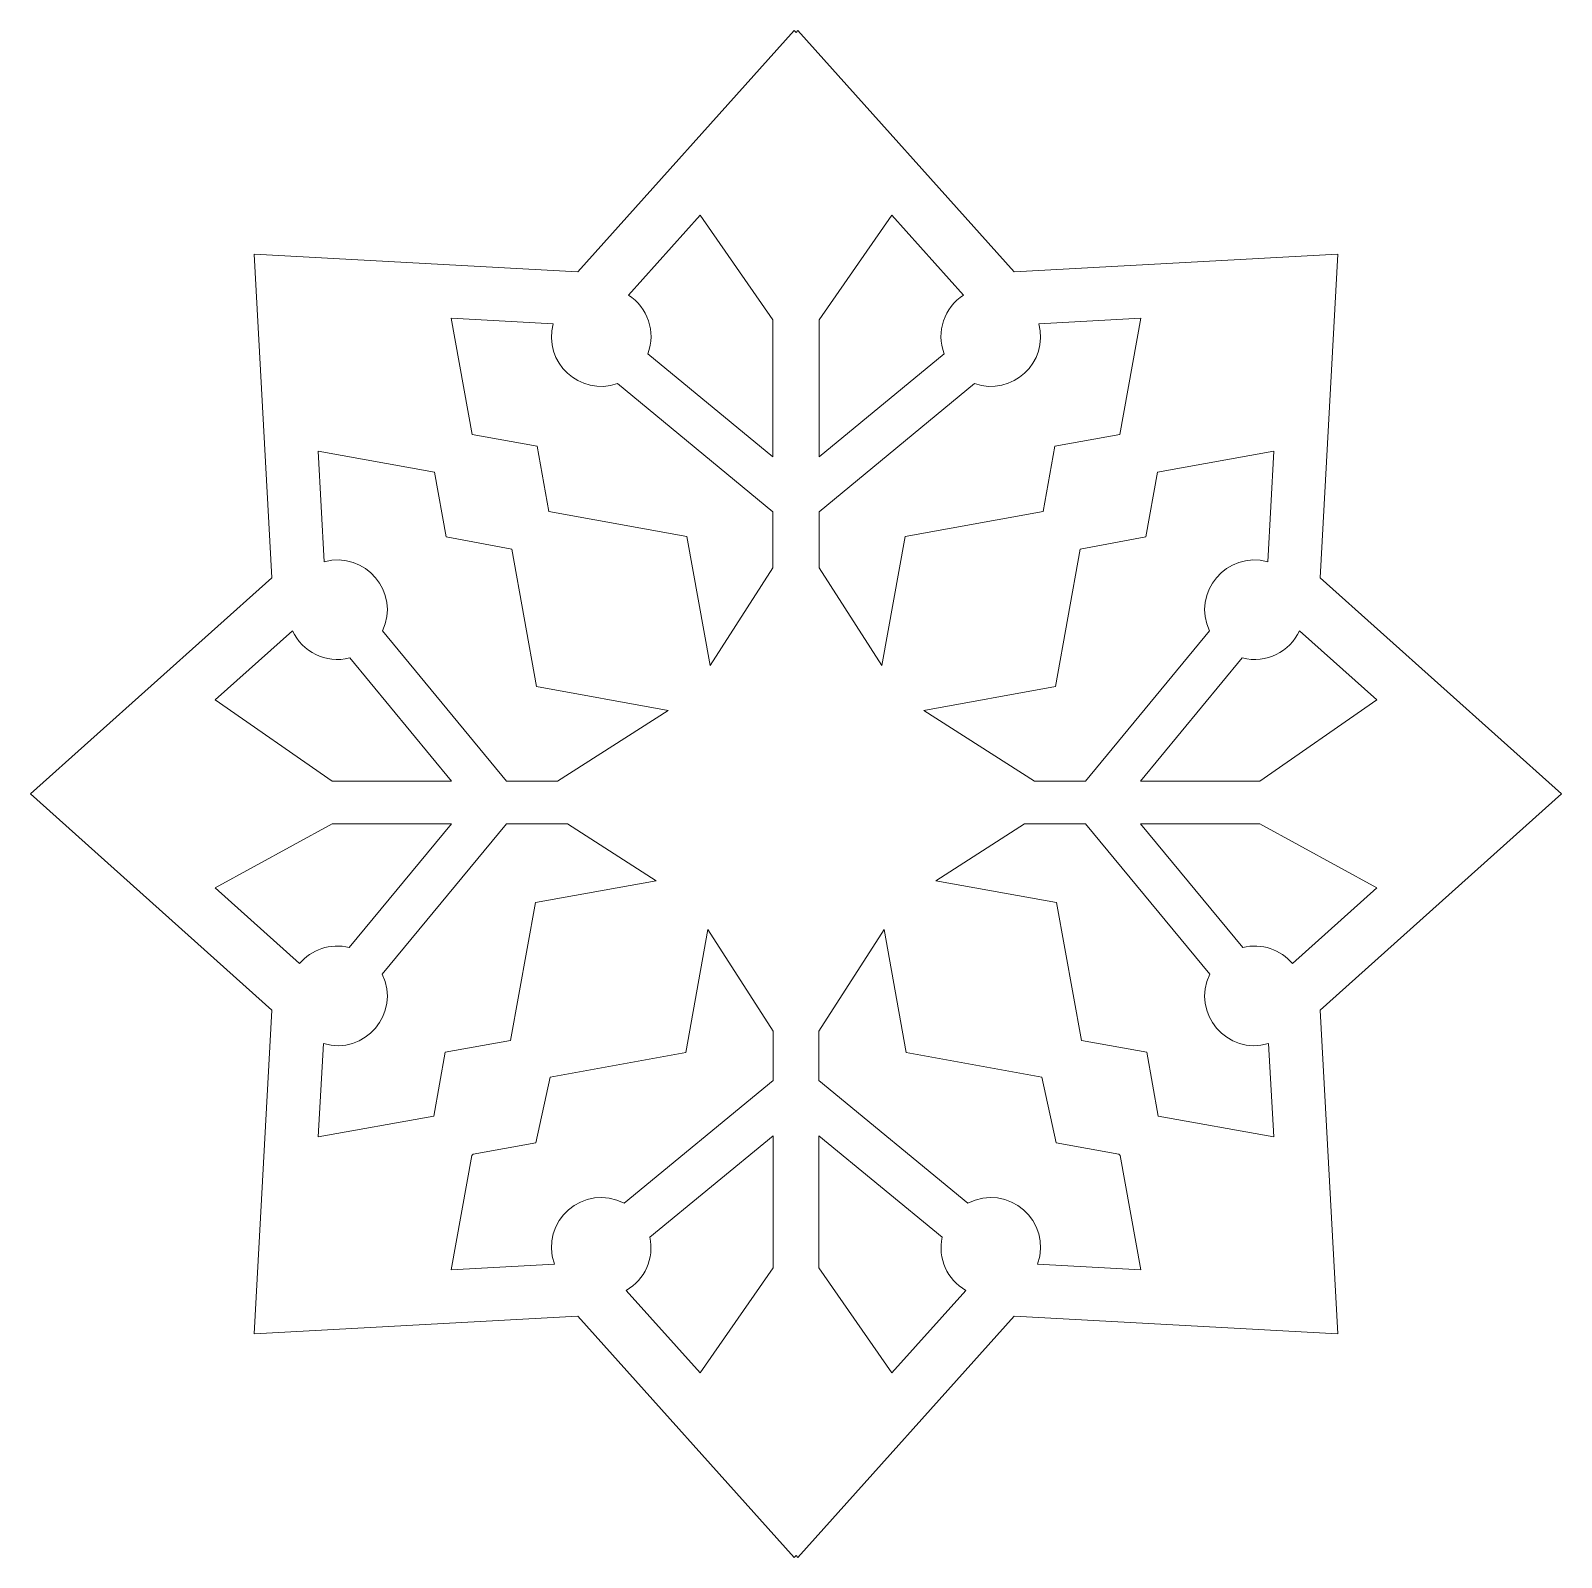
# Model space of a CAD drawing. Header units: inches. Extents: x 0.05 to 4.05, y 0.05 to 4.05.
import ezdxf

# ---------------------------------------------------------------- set-up
doc = ezdxf.new("R2010")
doc.units = ezdxf.units.IN
doc.header["$MEASUREMENT"] = 0
doc.layers.add('_U+0421_U+043B_U+043E_U+0439 1', color=7, linetype='Continuous')

msp = doc.modelspace()

# ---------------------------------------------------------------- linework, layer by layer
at = {"layer": '_U+0421_U+043B_U+043E_U+0439 1', "color": 12, "lineweight": 9, "true_color": 0xe30613}
msp.add_lwpolyline([(2.05, 4.0414), (2.0454, 4.0465), (1.4798, 3.4155), (0.6336, 3.4618), (0.6799, 2.6156), (0.0488, 2.05), (0.6799, 1.4844), (0.6336, 0.6382), (1.4798, 0.6845), (2.0454, 0.0535), (2.05, 0.0586), (2.0546, 0.0535), (2.6202, 0.6845), (3.4664, 0.6382), (3.4201, 1.4844), (4.0512, 2.05), (3.4201, 2.6156), (3.4664, 3.4618), (2.6202, 3.4155), (2.0546, 4.0465), (2.05, 4.0414)], dxfattribs=at)
for points, knots in [([(1.7995, 3.5642), (1.7995, 3.5642), (1.9898, 3.2901), (1.9898, 3.2901), (1.9898, 3.2901), (1.9898, 2.9321), (1.9898, 2.9321), (1.9898, 2.9321), (1.6629, 3.2016), (1.6629, 3.2016), (1.6841, 3.2595), (1.662, 3.3222), (1.6121, 3.355), (1.6121, 3.355), (1.7995, 3.5642), (1.7995, 3.5642)], [0, 0, 0, 0, 1, 1, 1, 2, 2, 2, 3, 3, 3, 4, 4, 4, 5, 5, 5, 5]), ([(2.4879, 3.355), (2.438, 3.3222), (2.4159, 3.2595), (2.4371, 3.2016), (2.4371, 3.2016), (2.1102, 2.9321), (2.1102, 2.9321), (2.1102, 2.9321), (2.1102, 3.2901), (2.1102, 3.2901), (2.1102, 3.2901), (2.3005, 3.5642), (2.3005, 3.5642), (2.3005, 3.5642), (2.4879, 3.355), (2.4879, 3.355)], [0, 0, 0, 0, 1, 1, 1, 2, 2, 2, 3, 3, 3, 4, 4, 4, 5, 5, 5, 5]), ([(1.4151, 3.2799), (1.3879, 3.1784), (1.4853, 3.0893), (1.5833, 3.1232), (1.5833, 3.1232), (1.9898, 2.7881), (1.9898, 2.7881), (1.9898, 2.7881), (1.9898, 2.6419), (1.9898, 2.6419), (1.9898, 2.6419), (1.8255, 2.3858), (1.8255, 2.3858), (1.8255, 2.3858), (1.7645, 2.7238), (1.7645, 2.7238), (1.7645, 2.7238), (1.4038, 2.7889), (1.4038, 2.7889), (1.4038, 2.7889), (1.373, 2.9597), (1.373, 2.9597), (1.373, 2.9597), (1.2034, 2.9903), (1.2034, 2.9903), (1.2034, 2.9903), (1.1486, 3.2945), (1.1486, 3.2945), (1.1486, 3.2945), (1.4151, 3.2799), (1.4151, 3.2799)], [0, 0, 0, 0, 1, 1, 1, 2, 2, 2, 3, 3, 3, 4, 4, 4, 5, 5, 5, 6, 6, 6, 7, 7, 7, 8, 8, 8, 9, 9, 9, 10, 10, 10, 10]), ([(2.9515, 3.2945), (2.9515, 3.2945), (2.8966, 2.9903), (2.8966, 2.9903), (2.8966, 2.9903), (2.727, 2.9597), (2.727, 2.9597), (2.727, 2.9597), (2.6962, 2.7889), (2.6962, 2.7889), (2.6962, 2.7889), (2.3355, 2.7238), (2.3355, 2.7238), (2.3355, 2.7238), (2.2745, 2.3858), (2.2745, 2.3858), (2.2745, 2.3858), (2.1102, 2.6419), (2.1102, 2.6419), (2.1102, 2.6419), (2.1102, 2.7881), (2.1102, 2.7881), (2.1102, 2.7881), (2.5167, 3.1232), (2.5167, 3.1232), (2.6147, 3.0893), (2.7121, 3.1784), (2.6849, 3.2799), (2.6849, 3.2799), (2.9515, 3.2945), (2.9515, 3.2945)], [0, 0, 0, 0, 1, 1, 1, 2, 2, 2, 3, 3, 3, 4, 4, 4, 5, 5, 5, 6, 6, 6, 7, 7, 7, 8, 8, 8, 9, 9, 9, 10, 10, 10, 10]), ([(1.1051, 2.892), (1.1051, 2.892), (1.1357, 2.7224), (1.1357, 2.7224), (1.1357, 2.7224), (1.3067, 2.6906), (1.3067, 2.6906), (1.3067, 2.6906), (1.3716, 2.3309), (1.3716, 2.3309), (1.3716, 2.3309), (1.7157, 2.2688), (1.7157, 2.2688), (1.7157, 2.2688), (1.4265, 2.0833), (1.4265, 2.0833), (1.4265, 2.0833), (1.2929, 2.0833), (1.2929, 2.0833), (1.2929, 2.0833), (0.9688, 2.4764), (0.9688, 2.4764), (1.0163, 2.5769), (0.9239, 2.6868), (0.8167, 2.6574), (0.8167, 2.6574), (0.8009, 2.9469), (0.8009, 2.9469), (0.8009, 2.9469), (1.1051, 2.892), (1.1051, 2.892)], [0, 0, 0, 0, 1, 1, 1, 2, 2, 2, 3, 3, 3, 4, 4, 4, 5, 5, 5, 6, 6, 6, 7, 7, 7, 8, 8, 8, 9, 9, 9, 10, 10, 10, 10]), ([(3.2991, 2.9469), (3.2991, 2.9469), (3.2833, 2.6573), (3.2833, 2.6573), (3.1761, 2.6868), (3.0837, 2.5768), (3.1312, 2.4764), (3.1312, 2.4764), (2.8071, 2.0832), (2.8071, 2.0832), (2.8071, 2.0832), (2.6735, 2.0832), (2.6735, 2.0832), (2.6735, 2.0832), (2.3843, 2.2688), (2.3843, 2.2688), (2.3843, 2.2688), (2.7284, 2.3309), (2.7284, 2.3309), (2.7284, 2.3309), (2.7933, 2.6906), (2.7933, 2.6906), (2.7933, 2.6906), (2.9643, 2.7224), (2.9643, 2.7224), (2.9643, 2.7224), (2.9949, 2.892), (2.9949, 2.892), (2.9949, 2.892), (3.2991, 2.9469), (3.2991, 2.9469)], [0, 0, 0, 0, 1, 1, 1, 2, 2, 2, 3, 3, 3, 4, 4, 4, 5, 5, 5, 6, 6, 6, 7, 7, 7, 8, 8, 8, 9, 9, 9, 10, 10, 10, 10]), ([(0.7333, 2.477), (0.759, 2.422), (0.8203, 2.39), (0.8831, 2.4058), (0.8831, 2.4058), (1.1489, 2.0832), (1.1489, 2.0832), (1.1489, 2.0832), (0.8375, 2.0832), (0.8375, 2.0832), (0.8375, 2.0832), (0.5312, 2.2959), (0.5312, 2.2959), (0.5312, 2.2959), (0.7333, 2.477), (0.7333, 2.477)], [0, 0, 0, 0, 1, 1, 1, 2, 2, 2, 3, 3, 3, 4, 4, 4, 5, 5, 5, 5]), ([(3.5688, 2.2959), (3.5688, 2.2959), (3.2625, 2.0832), (3.2625, 2.0832), (3.2625, 2.0832), (2.9511, 2.0832), (2.9511, 2.0832), (2.9511, 2.0832), (3.2169, 2.4058), (3.2169, 2.4058), (3.2797, 2.39), (3.341, 2.422), (3.3667, 2.477), (3.3667, 2.477), (3.5688, 2.2959), (3.5688, 2.2959)], [0, 0, 0, 0, 1, 1, 1, 2, 2, 2, 3, 3, 3, 4, 4, 4, 5, 5, 5, 5]), ([(0.752, 1.6063), (0.752, 1.6063), (0.5312, 1.8042), (0.5312, 1.8042), (0.5312, 1.8042), (0.8376, 1.9721), (0.8376, 1.9721), (0.8376, 1.9721), (1.1489, 1.9721), (1.1489, 1.9721), (1.1489, 1.9721), (0.8821, 1.6484), (0.8821, 1.6484), (0.8323, 1.6606), (0.783, 1.6428), (0.752, 1.6063)], [0, 0, 0, 0, 1, 1, 1, 2, 2, 2, 3, 3, 3, 4, 4, 4, 5, 5, 5, 5]), ([(1.1027, 1.2077), (1.1027, 1.2077), (0.8009, 1.1532), (0.8009, 1.1532), (0.8009, 1.1532), (0.8142, 1.3973), (0.8142, 1.3973), (0.9221, 1.3653), (1.0175, 1.4767), (0.9684, 1.5785), (0.9684, 1.5785), (1.2929, 1.9721), (1.2929, 1.9721), (1.2929, 1.9721), (1.4527, 1.9721), (1.4527, 1.9721), (1.4527, 1.9721), (1.6846, 1.8233), (1.6846, 1.8233), (1.6846, 1.8233), (1.3688, 1.7663), (1.3688, 1.7663), (1.3688, 1.7663), (1.3037, 1.4056), (1.3037, 1.4056), (1.3037, 1.4056), (1.1328, 1.3748), (1.1328, 1.3748), (1.1328, 1.3748), (1.1027, 1.2077), (1.1027, 1.2077)], [0, 0, 0, 0, 1, 1, 1, 2, 2, 2, 3, 3, 3, 4, 4, 4, 5, 5, 5, 6, 6, 6, 7, 7, 7, 8, 8, 8, 9, 9, 9, 10, 10, 10, 10]), ([(2.9672, 1.3748), (2.9672, 1.3748), (2.7963, 1.4057), (2.7963, 1.4057), (2.7963, 1.4057), (2.7312, 1.7663), (2.7312, 1.7663), (2.7312, 1.7663), (2.4154, 1.8233), (2.4154, 1.8233), (2.4154, 1.8233), (2.6473, 1.9722), (2.6473, 1.9722), (2.6473, 1.9722), (2.8071, 1.9722), (2.8071, 1.9722), (2.8071, 1.9722), (3.1316, 1.5785), (3.1316, 1.5785), (3.0825, 1.4767), (3.1779, 1.3654), (3.2858, 1.3973), (3.2858, 1.3973), (3.2991, 1.1532), (3.2991, 1.1532), (3.2991, 1.1532), (2.9973, 1.2077), (2.9973, 1.2077), (2.9973, 1.2077), (2.9672, 1.3748), (2.9672, 1.3748)], [0, 0, 0, 0, 1, 1, 1, 2, 2, 2, 3, 3, 3, 4, 4, 4, 5, 5, 5, 6, 6, 6, 7, 7, 7, 8, 8, 8, 9, 9, 9, 10, 10, 10, 10]), ([(3.2179, 1.6484), (3.2179, 1.6484), (2.9511, 1.9721), (2.9511, 1.9721), (2.9511, 1.9721), (3.2624, 1.9721), (3.2624, 1.9721), (3.2624, 1.9721), (3.5688, 1.8042), (3.5688, 1.8042), (3.5688, 1.8042), (3.348, 1.6063), (3.348, 1.6063), (3.317, 1.6428), (3.2677, 1.6606), (3.2179, 1.6484)], [0, 0, 0, 0, 1, 1, 1, 2, 2, 2, 3, 3, 3, 4, 4, 4, 5, 5, 5, 5]), ([(1.9903, 1.3004), (1.9903, 1.3004), (1.6011, 0.9795), (1.6011, 0.9795), (1.4965, 1.0344), (1.3782, 0.9319), (1.4183, 0.8203), (1.4183, 0.8203), (1.1485, 0.8055), (1.1485, 0.8055), (1.1485, 0.8055), (1.2025, 1.1048), (1.2025, 1.1048), (1.2025, 1.1048), (1.2056, 1.1078), (1.2056, 1.1078), (1.2056, 1.1078), (1.3701, 1.1375), (1.3701, 1.1375), (1.3701, 1.1375), (1.4073, 1.3095), (1.4073, 1.3095), (1.4073, 1.3095), (1.7616, 1.3735), (1.7616, 1.3735), (1.7616, 1.3735), (1.8197, 1.6954), (1.8197, 1.6954), (1.8197, 1.6954), (1.9903, 1.4295), (1.9903, 1.4295), (1.9903, 1.4295), (1.9903, 1.3004), (1.9903, 1.3004), (1.9903, 1.3004), (1.9903, 1.3004), (1.9903, 1.3004)], [0, 0, 0, 0, 1, 1, 1, 2, 2, 2, 3, 3, 3, 4, 4, 4, 5, 5, 5, 6, 6, 6, 7, 7, 7, 8, 8, 8, 9, 9, 9, 10, 10, 10, 11, 11, 11, 12, 12, 12, 12]), ([(2.1097, 1.4295), (2.1097, 1.4295), (2.2803, 1.6954), (2.2803, 1.6954), (2.2803, 1.6954), (2.3383, 1.3735), (2.3383, 1.3735), (2.3383, 1.3735), (2.6927, 1.3095), (2.6927, 1.3095), (2.6927, 1.3095), (2.7298, 1.1375), (2.7298, 1.1375), (2.7298, 1.1375), (2.8944, 1.1078), (2.8944, 1.1078), (2.8944, 1.1078), (2.8974, 1.1048), (2.8974, 1.1048), (2.8974, 1.1048), (2.9515, 0.8055), (2.9515, 0.8055), (2.9515, 0.8055), (2.6817, 0.8203), (2.6817, 0.8203), (2.7218, 0.9319), (2.6035, 1.0344), (2.4989, 0.9795), (2.4989, 0.9795), (2.1097, 1.3004), (2.1097, 1.3004), (2.1097, 1.3004), (2.1097, 1.4295), (2.1097, 1.4295), (2.1097, 1.4295), (2.1097, 1.4295), (2.1097, 1.4295)], [0, 0, 0, 0, 1, 1, 1, 2, 2, 2, 3, 3, 3, 4, 4, 4, 5, 5, 5, 6, 6, 6, 7, 7, 7, 8, 8, 8, 9, 9, 9, 10, 10, 10, 11, 11, 11, 12, 12, 12, 12]), ([(1.9903, 0.8107), (1.9903, 0.8107), (1.7995, 0.5359), (1.7995, 0.5359), (1.7995, 0.5359), (1.606, 0.7517), (1.606, 0.7517), (1.6548, 0.7801), (1.6796, 0.8359), (1.6682, 0.8908), (1.6682, 0.8908), (1.9903, 1.1564), (1.9903, 1.1564), (1.9903, 1.1564), (1.9903, 0.8107), (1.9903, 0.8107)], [0, 0, 0, 0, 1, 1, 1, 2, 2, 2, 3, 3, 3, 4, 4, 4, 5, 5, 5, 5]), ([(2.1097, 1.1564), (2.1097, 1.1564), (2.4318, 0.8908), (2.4318, 0.8908), (2.4204, 0.8359), (2.4452, 0.7801), (2.494, 0.7517), (2.494, 0.7517), (2.3005, 0.5359), (2.3005, 0.5359), (2.3005, 0.5359), (2.1097, 0.8107), (2.1097, 0.8107), (2.1097, 0.8107), (2.1097, 1.1564), (2.1097, 1.1564), (2.1097, 1.1564), (2.1097, 1.1564), (2.1097, 1.1564)], [0, 0, 0, 0, 1, 1, 1, 2, 2, 2, 3, 3, 3, 4, 4, 4, 5, 5, 5, 6, 6, 6, 6])]:
    msp.add_open_spline(points, degree=3, knots=knots, dxfattribs=at)

doc.saveas('drawing.dxf')
